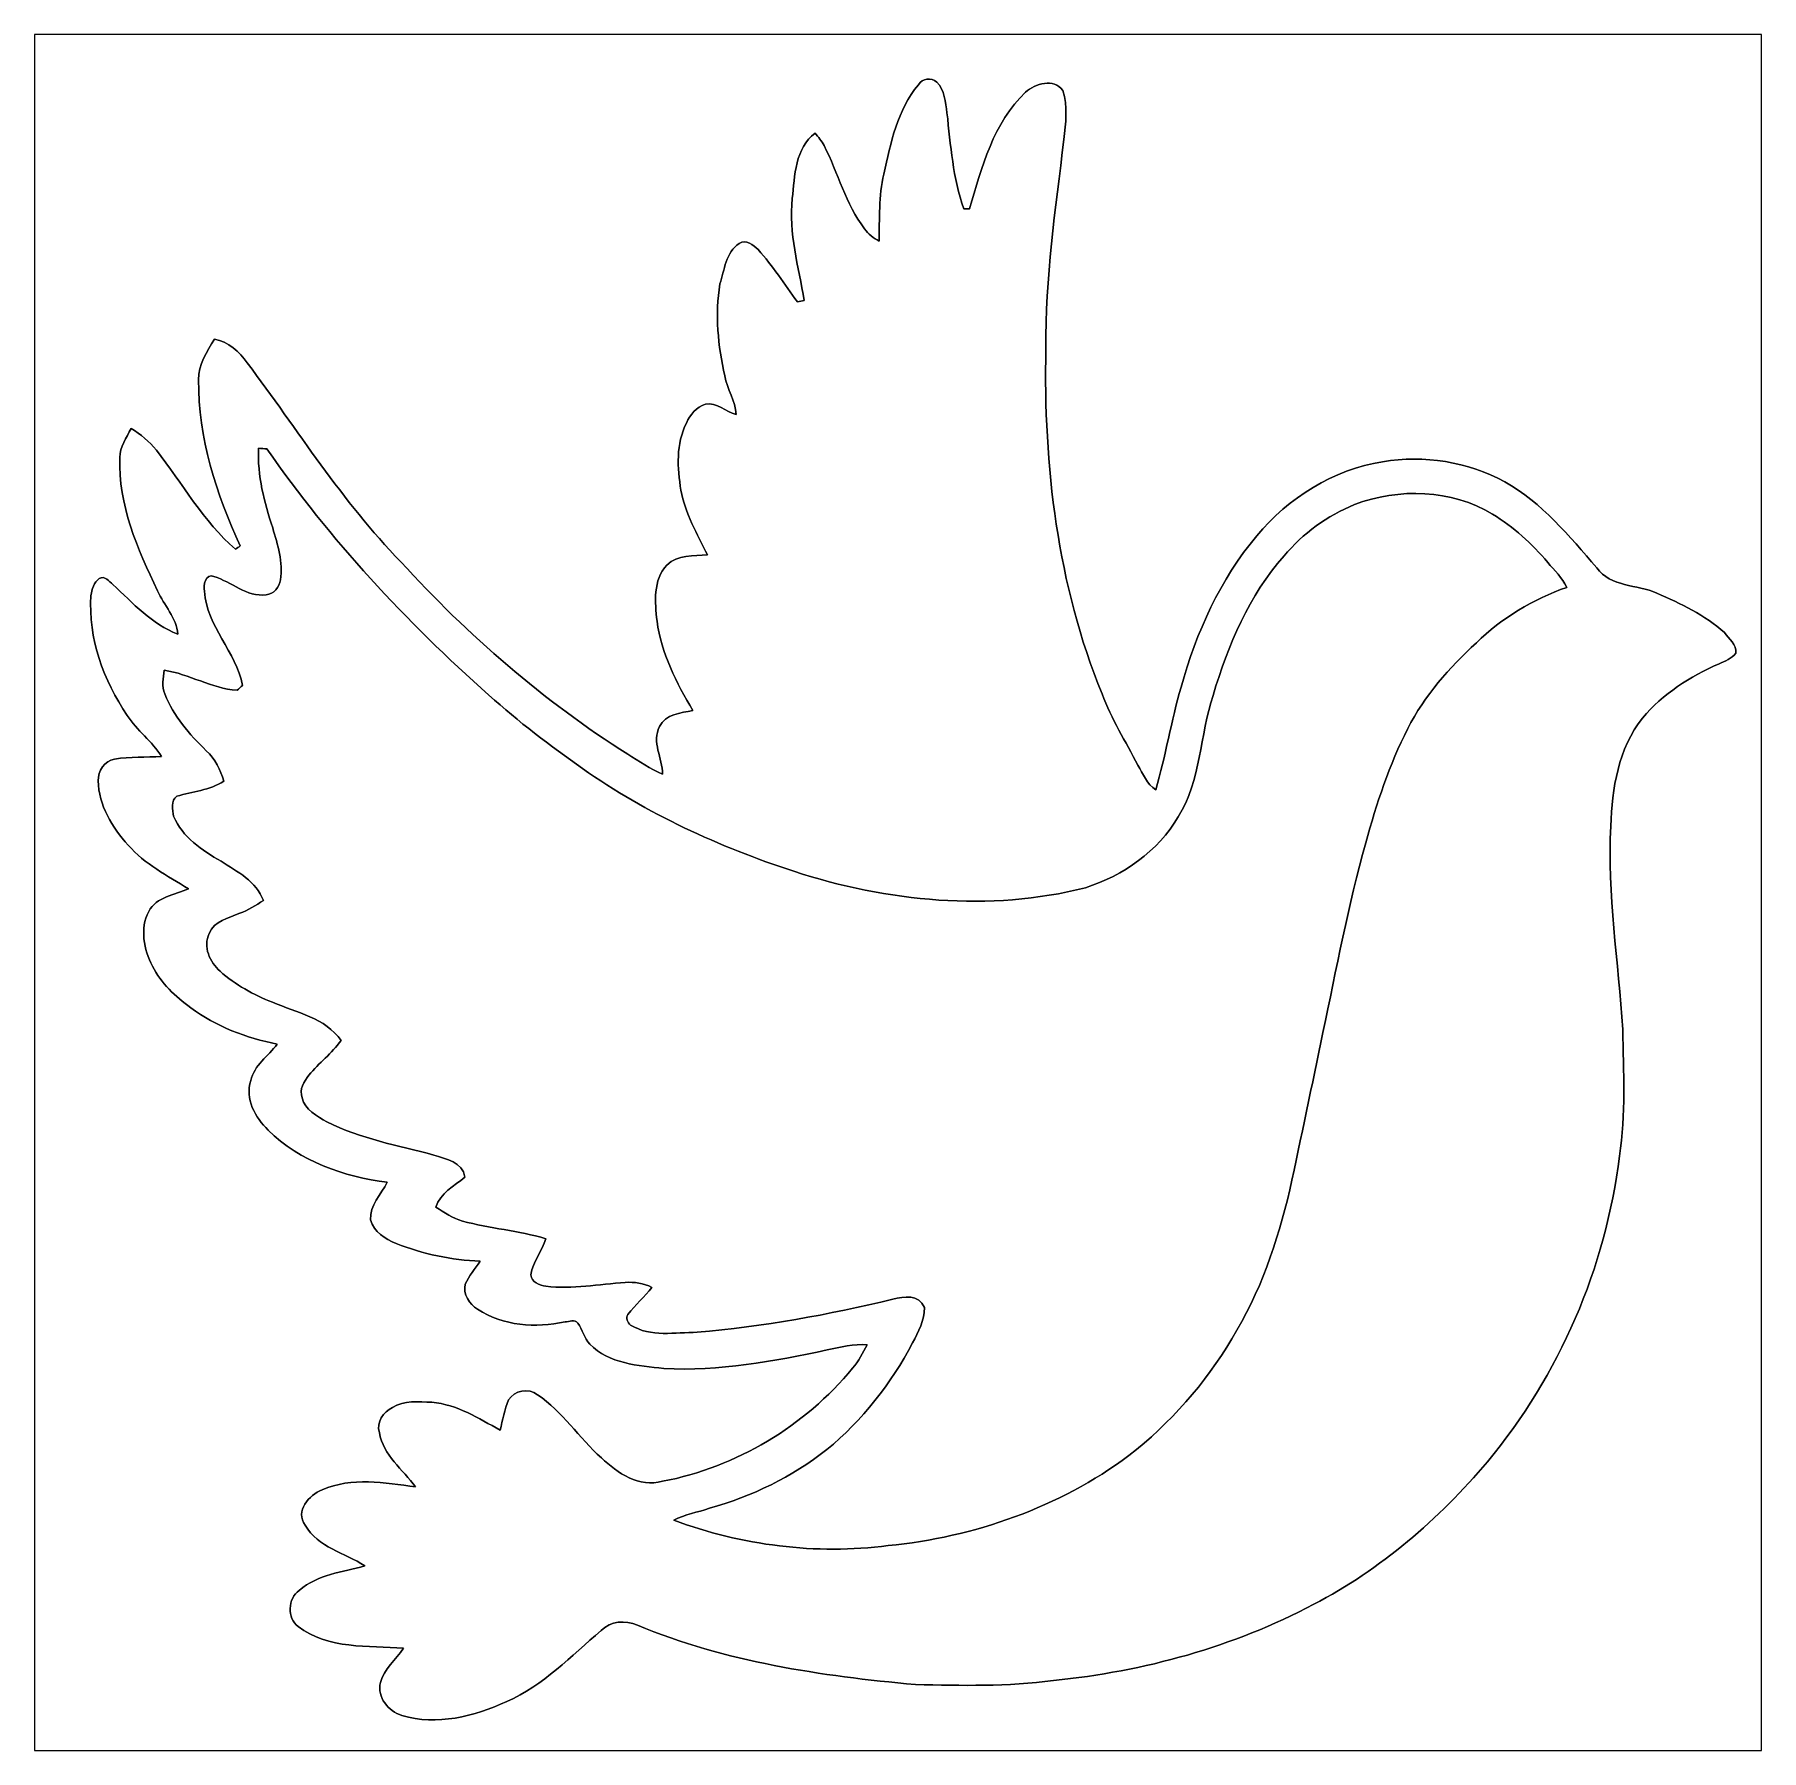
# Model space of a CAD drawing. Header units: centimetres. Extents: x -16.8 to 16.8, y -16.7 to 16.7.
import ezdxf

# ---------------------------------------------------------------- set-up
doc = ezdxf.new("R2010")
doc.units = ezdxf.units.CM
doc.header["$MEASUREMENT"] = 0
doc.layers.add('Layer 1', color=7, linetype='Continuous')

msp = doc.modelspace()

# ---------------------------------------------------------------- linework, layer by layer
at = {"layer": 'Layer 1', "color": 7}
for points, knots in [([(-16.77458, 16.66875), (-16.77458, 16.66875), (16.77458, 16.66875), (16.77458, 16.66875), (16.77458, 16.66875), (16.77458, 16.66875), (16.77458, -16.66875), (16.77458, -16.66875), (16.77458, -16.66875), (16.77458, -16.66875), (-16.77458, -16.66875), (-16.77458, -16.66875), (-16.77458, -16.66875), (-16.77458, -16.66875), (-16.77458, 16.66875), (-16.77458, 16.66875), (-16.77458, 16.66875), (-16.77458, 16.66875), (-16.77458, 16.66875), (-16.77458, 16.66875)], [0, 0, 0, 0, 0.16666667, 0.16666667, 0.16666667, 0.16666667, 0.33333333, 0.33333333, 0.33333333, 0.33333333, 0.5, 0.5, 0.5, 0.5, 0.66666667, 0.66666667, 0.66666667, 0.66666667, 1, 1, 1, 1]), ([(0.39546, 15.69191), (-0.01341, 15.20613), (-0.13935, 14.56161), (-0.27481, 13.95801), (-0.27481, 13.95801), (-0.37394, 13.52903), (-0.3623, 13.08982), (-0.36266, 12.65343), (-0.36266, 12.65343), (-0.47202, 12.71587), (-0.58103, 12.78608), (-0.64876, 12.8965), (-0.64876, 12.8965), (-1.01918, 13.37804), (-1.16346, 13.97882), (-1.43722, 14.51187), (-1.43722, 14.51187), (-1.48343, 14.60077), (-1.54799, 14.67838), (-1.61149, 14.75528), (-1.61149, 14.75528), (-2.00272, 14.46001), (-2.00237, 13.92273), (-2.05458, 13.48317), (-2.05458, 13.48317), (-2.12196, 12.81007), (-1.93463, 12.15743), (-1.82104, 11.50197), (-1.82104, 11.50197), (-1.86549, 11.49385), (-1.90994, 11.48644), (-1.95404, 11.47868), (-1.95404, 11.47868), (-2.20627, 11.81664), (-2.43523, 12.17366), (-2.71463, 12.4901), (-2.71463, 12.4901), (-2.80988, 12.57723), (-2.95381, 12.70353), (-3.08504, 12.61039), (-3.08504, 12.61039), (-3.34116, 12.43647), (-3.37467, 12.09252), (-3.45863, 11.82264), (-3.45863, 11.82264), (-3.55988, 11.23174), (-3.49497, 10.61861), (-3.3655, 10.03723), (-3.3655, 10.03723), (-3.32387, 9.77794), (-3.15066, 9.55252), (-3.14431, 9.28723), (-3.14431, 9.28723), (-3.34786, 9.34579), (-3.51719, 9.52077), (-3.74191, 9.48937), (-3.74191, 9.48937), (-3.91125, 9.42869), (-4.04001, 9.28229), (-4.11198, 9.12072), (-4.11198, 9.12072), (-4.31094, 8.71643), (-4.29119, 8.24794), (-4.21605, 7.81579), (-4.21605, 7.81579), (-4.13138, 7.36459), (-3.90137, 6.96524), (-3.70205, 6.55849), (-3.70205, 6.55849), (-3.97193, 6.5338), (-4.28025, 6.56731), (-4.49227, 6.36199), (-4.49227, 6.36199), (-4.76003, 6.06743), (-4.72475, 5.6388), (-4.6803, 5.27297), (-4.6803, 5.27297), (-4.59881, 4.64432), (-4.3053, 4.07282), (-3.98533, 3.53624), (-3.98533, 3.53624), (-4.21711, 3.48403), (-4.51944, 3.47274), (-4.63233, 3.22192), (-4.63233, 3.22192), (-4.78896, 2.92982), (-4.57729, 2.60773), (-4.57306, 2.29976), (-4.57306, 2.29976), (-4.81224, 2.40312), (-5.03026, 2.54917), (-5.25039, 2.68605), (-5.25039, 2.68605), (-6.8834, 3.72286), (-8.36013, 4.99674), (-9.66047, 6.42655), (-9.66047, 6.42655), (-10.79782, 7.59848), (-11.6653, 8.98913), (-12.64109, 10.28982), (-12.64109, 10.28982), (-12.79737, 10.50854), (-13.00762, 10.70081), (-13.28067, 10.75267), (-13.28067, 10.75267), (-13.42778, 10.50996), (-13.58935, 10.2556), (-13.58829, 9.96033), (-13.58829, 9.96033), (-13.59429, 8.83673), (-13.24892, 7.74206), (-12.77761, 6.73241), (-12.77761, 6.73241), (-12.80019, 6.71618), (-12.8457, 6.68443), (-12.86863, 6.66821), (-12.86863, 6.66821), (-13.49728, 7.20937), (-13.90086, 7.94914), (-14.40603, 8.59614), (-14.40603, 8.59614), (-14.54926, 8.75877), (-14.71295, 8.90482), (-14.89957, 9.01594), (-14.89957, 9.01594), (-14.98706, 8.83638), (-15.11759, 8.65893), (-15.11794, 8.45009), (-15.11794, 8.45009), (-15.15251, 7.53392), (-14.77433, 6.67138), (-14.38416, 5.86387), (-14.38416, 5.86387), (-14.25998, 5.57883), (-14.0141, 5.33718), (-13.99223, 5.01579), (-13.99223, 5.01579), (-14.49388, 5.21829), (-14.86817, 5.62116), (-15.25164, 5.98629), (-15.25164, 5.98629), (-15.32502, 6.0385), (-15.41427, 6.16726), (-15.51658, 6.09917), (-15.51658, 6.09917), (-15.62241, 6.02615), (-15.65875, 5.88786), (-15.67815, 5.76721), (-15.67815, 5.76721), (-15.73318, 4.93854), (-15.43826, 4.11798), (-14.97295, 3.4417), (-14.97295, 3.4417), (-14.78562, 3.14607), (-14.48964, 2.93899), (-14.30655, 2.64089), (-14.30655, 2.64089), (-14.61064, 2.62396), (-14.91897, 2.64372), (-15.22024, 2.59151), (-15.22024, 2.59151), (-15.41745, 2.5594), (-15.54127, 2.36149), (-15.53774, 2.17099), (-15.53774, 2.17099), (-15.52893, 1.69369), (-15.26646, 1.26506), (-14.95601, 0.91969), (-14.95601, 0.91969), (-14.63252, 0.55139), (-14.19013, 0.32703), (-13.78126, 0.07056), (-13.78126, 0.07056), (-14.04938, -0.04621), (-14.40533, -0.08502), (-14.55738, -0.36759), (-14.55738, -0.36759), (-14.73024, -0.70062), (-14.65263, -1.10913), (-14.48259, -1.42875), (-14.48259, -1.42875), (-14.31925, -1.76389), (-14.03844, -2.02353), (-13.74034, -2.23908), (-13.74034, -2.23908), (-13.24716, -2.60597), (-12.65873, -2.82787), (-12.05936, -2.94746), (-12.05936, -2.94746), (-12.2361, -3.17747), (-12.50597, -3.35456), (-12.57476, -3.65196), (-12.57476, -3.65196), (-12.68977, -4.00826), (-12.48939, -4.37444), (-12.23539, -4.61539), (-12.23539, -4.61539), (-11.62191, -5.22781), (-10.76607, -5.52309), (-9.92117, -5.62751), (-9.92117, -5.62751), (-10.0397, -5.86634), (-10.26548, -6.07554), (-10.24678, -6.36164), (-10.24678, -6.36164), (-10.18117, -6.59836), (-9.96103, -6.72959), (-9.75113, -6.82202), (-9.75113, -6.82202), (-9.22867, -7.02063), (-8.67622, -7.14234), (-8.11706, -7.16386), (-8.11706, -7.16386), (-8.21902, -7.30956), (-8.33543, -7.44749), (-8.40881, -7.61083), (-8.40881, -7.61083), (-8.4522, -7.80344), (-8.32873, -7.99924), (-8.16645, -8.09519), (-8.16645, -8.09519), (-7.67256, -8.42539), (-7.03686, -8.46314), (-6.46889, -8.34319), (-6.46889, -8.34319), (-6.38775, -8.33896), (-6.2805, -8.28922), (-6.21806, -8.36471), (-6.21806, -8.36471), (-6.12846, -8.49383), (-6.09071, -8.65434), (-5.98876, -8.7757), (-5.98876, -8.7757), (-5.6134, -9.15388), (-5.04825, -9.19233), (-4.54978, -9.24842), (-4.54978, -9.24842), (-3.47804, -9.30557), (-2.41688, -9.11119), (-1.37372, -8.88753), (-1.37372, -8.88753), (-1.11936, -8.83603), (-0.86148, -8.76617), (-0.59937, -8.78911), (-0.59937, -8.78911), (-0.68086, -8.9468), (-0.76412, -9.1059), (-0.88194, -9.24066), (-0.88194, -9.24066), (-1.80975, -10.3699), (-3.13761, -11.16401), (-4.57376, -11.43952), (-4.57376, -11.43952), (-5.02744, -11.56758), (-5.44971, -11.28042), (-5.76192, -10.98338), (-5.76192, -10.98338), (-6.19725, -10.59639), (-6.51651, -10.08415), (-7.0044, -9.75713), (-7.0044, -9.75713), (-7.17656, -9.62096), (-7.45384, -9.67458), (-7.56744, -9.85838), (-7.56744, -9.85838), (-7.64399, -10.04676), (-7.67821, -10.24961), (-7.73042, -10.4461), (-7.73042, -10.4461), (-8.14564, -10.21327), (-8.56862, -9.94728), (-9.05439, -9.90494), (-9.05439, -9.90494), (-9.31086, -9.89577), (-9.59344, -9.8619), (-9.82239, -10.00513), (-9.82239, -10.00513), (-9.99913, -10.08803), (-10.1346, -10.29582), (-10.07604, -10.49267), (-10.07604, -10.49267), (-9.99702, -10.93223), (-9.62237, -11.20951), (-9.37401, -11.54994), (-9.37401, -11.54994), (-9.97232, -11.45963), (-10.61085, -11.35627), (-11.18729, -11.60286), (-11.18729, -11.60286), (-11.43811, -11.70975), (-11.72386, -12.01914), (-11.51396, -12.29148), (-11.51396, -12.29148), (-11.27125, -12.72399), (-10.74491, -12.82735), (-10.35967, -13.08347), (-10.35967, -13.08347), (-10.79183, -13.20588), (-11.28007, -13.24786), (-11.63038, -13.55831), (-11.63038, -13.55831), (-11.85228, -13.71424), (-11.87944, -14.10194), (-11.65084, -14.26069), (-11.65084, -14.26069), (-11.07334, -14.7066), (-10.28982, -14.63075), (-9.60614, -14.68367), (-9.60614, -14.68367), (-9.7476, -14.91015), (-9.98961, -15.08301), (-10.05523, -15.34936), (-10.05523, -15.34936), (-10.12472, -15.63829), (-9.89965, -15.90534), (-9.63895, -15.98965), (-9.63895, -15.98965), (-8.95738, -16.19885), (-8.23136, -15.99953), (-7.60095, -15.71978), (-7.60095, -15.71978), (-6.8901, -15.40651), (-6.35141, -14.83219), (-5.76827, -14.33936), (-5.76827, -14.33936), (-5.58553, -14.15168), (-5.29449, -14.13192), (-5.06377, -14.23599), (-5.06377, -14.23599), (-3.35139, -14.94719), (-1.49578, -15.22166), (0.33972, -15.38746), (0.33972, -15.38746), (1.23331, -15.40651), (2.13325, -15.43226), (3.02154, -15.30773), (3.02154, -15.30773), (4.77837, -15.13664), (6.51228, -14.65509), (8.07614, -13.82959), (8.07614, -13.82959), (9.37895, -13.15544), (10.50396, -12.17436), (11.4494, -11.06135), (11.4494, -11.06135), (12.84711, -9.3793), (13.75128, -7.29333), (14.0141, -5.12198), (14.0141, -5.12198), (14.14815, -4.30989), (14.08924, -3.48298), (14.08254, -2.66453), (14.08254, -2.66453), (13.99399, -1.34796), (13.77985, -0.03528), (13.84617, 1.28799), (13.84617, 1.28799), (13.86911, 2.0193), (13.99505, 2.79894), (14.46248, 3.38914), (14.46248, 3.38914), (14.85935, 3.85833), (15.38887, 4.20017), (15.95014, 4.44147), (15.95014, 4.44147), (16.06232, 4.50074), (16.19956, 4.53849), (16.27364, 4.64926), (16.27364, 4.64926), (16.30433, 4.8133), (16.13888, 4.93289), (16.05703, 5.05037), (16.05703, 5.05037), (15.67427, 5.38762), (15.20684, 5.61587), (14.74117, 5.8166), (14.74117, 5.8166), (14.35206, 5.98487), (13.85006, 5.93407), (13.57312, 6.3052), (13.57312, 6.3052), (13.04431, 6.92503), (12.50915, 7.57202), (11.78807, 7.97807), (11.78807, 7.97807), (11.06946, 8.36507), (10.22068, 8.509), (9.41564, 8.36648), (9.41564, 8.36648), (8.45573, 8.21937), (7.58684, 7.66868), (6.96948, 6.93032), (6.96948, 6.93032), (6.25757, 6.08295), (5.79508, 5.05072), (5.49875, 3.99133), (5.49875, 3.99133), (5.30966, 3.33199), (5.19889, 2.65359), (5.00733, 1.99496), (5.00733, 1.99496), (4.83729, 2.10855), (4.75897, 2.30399), (4.66055, 2.47438), (4.66055, 2.47438), (4.41995, 2.93123), (4.14937, 3.37503), (3.96381, 3.85868), (3.96381, 3.85868), (3.09845, 5.9757), (2.82434, 8.29275), (2.87338, 10.56569), (2.87338, 10.56569), (2.85821, 11.92847), (3.05964, 13.2782), (3.22298, 14.62758), (3.22298, 14.62758), (3.25931, 14.94261), (3.30094, 15.27739), (3.20005, 15.58361), (3.20005, 15.58361), (3.0293, 15.82067), (2.66277, 15.71837), (2.47791, 15.54903), (2.47791, 15.54903), (1.84961, 14.95778), (1.62913, 14.08324), (1.38712, 13.28561), (1.38712, 13.28561), (1.36031, 13.28385), (1.30598, 13.28067), (1.27917, 13.27926), (1.27917, 13.27926), (1.06609, 13.87898), (1.02341, 14.51857), (0.95179, 15.14616), (0.95179, 15.14616), (0.92322, 15.35183), (0.9084, 15.58854), (0.75212, 15.74447), (0.75212, 15.74447), (0.64417, 15.83796), (0.47343, 15.81856), (0.39546, 15.69191)], [0, 0, 0, 0, 0.00892857, 0.00892857, 0.00892857, 0.00892857, 0.01785714, 0.01785714, 0.01785714, 0.01785714, 0.02678571, 0.02678571, 0.02678571, 0.02678571, 0.03571429, 0.03571429, 0.03571429, 0.03571429, 0.04464286, 0.04464286, 0.04464286, 0.04464286, 0.05357143, 0.05357143, 0.05357143, 0.05357143, 0.0625, 0.0625, 0.0625, 0.0625, 0.07142857, 0.07142857, 0.07142857, 0.07142857, 0.08035714, 0.08035714, 0.08035714, 0.08035714, 0.08928571, 0.08928571, 0.08928571, 0.08928571, 0.09821429, 0.09821429, 0.09821429, 0.09821429, 0.10714286, 0.10714286, 0.10714286, 0.10714286, 0.11607143, 0.11607143, 0.11607143, 0.11607143, 0.125, 0.125, 0.125, 0.125, 0.13392857, 0.13392857, 0.13392857, 0.13392857, 0.14285714, 0.14285714, 0.14285714, 0.14285714, 0.15178571, 0.15178571, 0.15178571, 0.15178571, 0.16071429, 0.16071429, 0.16071429, 0.16071429, 0.16964286, 0.16964286, 0.16964286, 0.16964286, 0.17857143, 0.17857143, 0.17857143, 0.17857143, 0.1875, 0.1875, 0.1875, 0.1875, 0.19642857, 0.19642857, 0.19642857, 0.19642857, 0.20535714, 0.20535714, 0.20535714, 0.20535714, 0.21428571, 0.21428571, 0.21428571, 0.21428571, 0.22321429, 0.22321429, 0.22321429, 0.22321429, 0.23214286, 0.23214286, 0.23214286, 0.23214286, 0.24107143, 0.24107143, 0.24107143, 0.24107143, 0.25, 0.25, 0.25, 0.25, 0.25892857, 0.25892857, 0.25892857, 0.25892857, 0.26785714, 0.26785714, 0.26785714, 0.26785714, 0.27678571, 0.27678571, 0.27678571, 0.27678571, 0.28571429, 0.28571429, 0.28571429, 0.28571429, 0.29464286, 0.29464286, 0.29464286, 0.29464286, 0.30357143, 0.30357143, 0.30357143, 0.30357143, 0.3125, 0.3125, 0.3125, 0.3125, 0.32142857, 0.32142857, 0.32142857, 0.32142857, 0.33035714, 0.33035714, 0.33035714, 0.33035714, 0.33928571, 0.33928571, 0.33928571, 0.33928571, 0.34821429, 0.34821429, 0.34821429, 0.34821429, 0.35714286, 0.35714286, 0.35714286, 0.35714286, 0.36607143, 0.36607143, 0.36607143, 0.36607143, 0.375, 0.375, 0.375, 0.375, 0.38392857, 0.38392857, 0.38392857, 0.38392857, 0.39285714, 0.39285714, 0.39285714, 0.39285714, 0.40178571, 0.40178571, 0.40178571, 0.40178571, 0.41071429, 0.41071429, 0.41071429, 0.41071429, 0.41964286, 0.41964286, 0.41964286, 0.41964286, 0.42857143, 0.42857143, 0.42857143, 0.42857143, 0.4375, 0.4375, 0.4375, 0.4375, 0.44642857, 0.44642857, 0.44642857, 0.44642857, 0.45535714, 0.45535714, 0.45535714, 0.45535714, 0.46428571, 0.46428571, 0.46428571, 0.46428571, 0.47321429, 0.47321429, 0.47321429, 0.47321429, 0.48214286, 0.48214286, 0.48214286, 0.48214286, 0.49107143, 0.49107143, 0.49107143, 0.49107143, 0.5, 0.5, 0.5, 0.5, 0.50892857, 0.50892857, 0.50892857, 0.50892857, 0.51785714, 0.51785714, 0.51785714, 0.51785714, 0.52678571, 0.52678571, 0.52678571, 0.52678571, 0.53571429, 0.53571429, 0.53571429, 0.53571429, 0.54464286, 0.54464286, 0.54464286, 0.54464286, 0.55357143, 0.55357143, 0.55357143, 0.55357143, 0.5625, 0.5625, 0.5625, 0.5625, 0.57142857, 0.57142857, 0.57142857, 0.57142857, 0.58035714, 0.58035714, 0.58035714, 0.58035714, 0.58928571, 0.58928571, 0.58928571, 0.58928571, 0.59821429, 0.59821429, 0.59821429, 0.59821429, 0.60714286, 0.60714286, 0.60714286, 0.60714286, 0.61607143, 0.61607143, 0.61607143, 0.61607143, 0.625, 0.625, 0.625, 0.625, 0.63392857, 0.63392857, 0.63392857, 0.63392857, 0.64285714, 0.64285714, 0.64285714, 0.64285714, 0.65178571, 0.65178571, 0.65178571, 0.65178571, 0.66071429, 0.66071429, 0.66071429, 0.66071429, 0.66964286, 0.66964286, 0.66964286, 0.66964286, 0.67857143, 0.67857143, 0.67857143, 0.67857143, 0.6875, 0.6875, 0.6875, 0.6875, 0.69642857, 0.69642857, 0.69642857, 0.69642857, 0.70535714, 0.70535714, 0.70535714, 0.70535714, 0.71428571, 0.71428571, 0.71428571, 0.71428571, 0.72321429, 0.72321429, 0.72321429, 0.72321429, 0.73214286, 0.73214286, 0.73214286, 0.73214286, 0.74107143, 0.74107143, 0.74107143, 0.74107143, 0.75, 0.75, 0.75, 0.75, 0.75892857, 0.75892857, 0.75892857, 0.75892857, 0.76785714, 0.76785714, 0.76785714, 0.76785714, 0.77678571, 0.77678571, 0.77678571, 0.77678571, 0.78571429, 0.78571429, 0.78571429, 0.78571429, 0.79464286, 0.79464286, 0.79464286, 0.79464286, 0.80357143, 0.80357143, 0.80357143, 0.80357143, 0.8125, 0.8125, 0.8125, 0.8125, 0.82142857, 0.82142857, 0.82142857, 0.82142857, 0.83035714, 0.83035714, 0.83035714, 0.83035714, 0.83928571, 0.83928571, 0.83928571, 0.83928571, 0.84821429, 0.84821429, 0.84821429, 0.84821429, 0.85714286, 0.85714286, 0.85714286, 0.85714286, 0.86607143, 0.86607143, 0.86607143, 0.86607143, 0.875, 0.875, 0.875, 0.875, 0.88392857, 0.88392857, 0.88392857, 0.88392857, 0.89285714, 0.89285714, 0.89285714, 0.89285714, 0.90178571, 0.90178571, 0.90178571, 0.90178571, 0.91071429, 0.91071429, 0.91071429, 0.91071429, 0.91964286, 0.91964286, 0.91964286, 0.91964286, 0.92857143, 0.92857143, 0.92857143, 0.92857143, 0.9375, 0.9375, 0.9375, 0.9375, 0.94642857, 0.94642857, 0.94642857, 0.94642857, 0.95535714, 0.95535714, 0.95535714, 0.95535714, 0.96428571, 0.96428571, 0.96428571, 0.96428571, 0.97321429, 0.97321429, 0.97321429, 0.97321429, 0.98214286, 0.98214286, 0.98214286, 0.98214286, 1, 1, 1, 1]), ([(-12.42131, 8.63036), (-12.36874, 8.62683), (-12.31618, 8.62365), (-12.26361, 8.61977), (-12.26361, 8.61977), (-11.03136, 6.85306), (-9.55781, 5.26274), (-7.94808, 3.83505), (-7.94808, 3.83505), (-7.37658, 3.31646), (-6.75711, 2.85538), (-6.12951, 2.40771), (-6.12951, 2.40771), (-4.87927, 1.52682), (-3.47486, 0.88794), (-2.02565, 0.41204), (-2.02565, 0.41204), (-0.20849, -0.17815), (1.77765, -0.37994), (3.6449, 0.09243), (3.6449, 0.09243), (4.37762, 0.32808), (5.04966, 0.80151), (5.44512, 1.47038), (5.44512, 1.47038), (5.88398, 2.18405), (5.8674, 3.05118), (6.12069, 3.83011), (6.12069, 3.83011), (6.41632, 4.80236), (6.81531, 5.77321), (7.50006, 6.54015), (7.50006, 6.54015), (7.86624, 6.97618), (8.34108, 7.3212), (8.86777, 7.53745), (8.86777, 7.53745), (9.72996, 7.8613), (10.75302, 7.83661), (11.5503, 7.35048), (11.5503, 7.35048), (11.95952, 7.10424), (12.31477, 6.77686), (12.62274, 6.4135), (12.62274, 6.4135), (12.75327, 6.25863), (12.90179, 6.11364), (12.99104, 5.92878), (12.99104, 5.92878), (12.33876, 5.69595), (11.73339, 5.33576), (11.23562, 4.8514), (11.23562, 4.8514), (10.7121, 4.36739), (10.22773, 3.82482), (9.90212, 3.18558), (9.90212, 3.18558), (9.54758, 2.48038), (9.29358, 1.72896), (9.09002, 0.96767), (9.09002, 0.96767), (8.74712, -0.24624), (8.51429, -1.48731), (8.25535, -2.72098), (8.25535, -2.72098), (8.0458, -3.74156), (7.82743, -4.75968), (7.61259, -5.77885), (7.61259, -5.77885), (7.37235, -6.78709), (7.03474, -7.78616), (6.4837, -8.66987), (6.4837, -8.66987), (5.96971, -9.54405), (5.2832, -10.31557), (4.48522, -10.94034), (4.48522, -10.94034), (3.1302, -11.94647), (1.48167, -12.52573), (-0.19191, -12.68942), (-0.19191, -12.68942), (-1.59385, -12.87216), (-3.03389, -12.68236), (-4.35751, -12.19659), (-4.35751, -12.19659), (-4.13949, -12.08334), (-3.89326, -12.04101), (-3.66219, -11.96305), (-3.66219, -11.96305), (-2.83916, -11.73304), (-2.05458, -11.3538), (-1.38324, -10.82287), (-1.38324, -10.82287), (-0.69356, -10.2556), (-0.13511, -9.53911), (0.28399, -8.75242), (0.28399, -8.75242), (0.39264, -8.53581), (0.51788, -8.31533), (0.51259, -8.06415), (0.51259, -8.06415), (0.40746, -7.80521), (0.11501, -7.84542), (-0.10019, -7.90399), (-0.10019, -7.90399), (-1.35043, -8.19997), (-2.61761, -8.4388), (-3.89925, -8.54463), (-3.89925, -8.54463), (-4.32999, -8.54322), (-4.80589, -8.64941), (-5.19359, -8.40387), (-5.19359, -8.40387), (-5.24898, -8.35589), (-5.30154, -8.2617), (-5.24581, -8.19573), (-5.24581, -8.19573), (-5.10787, -8.007), (-4.92054, -7.86024), (-4.78226, -7.67151), (-4.78226, -7.67151), (-4.94171, -7.5946), (-5.12092, -7.5632), (-5.29766, -7.5752), (-5.29766, -7.5752), (-5.8099, -7.61577), (-6.32389, -7.70749), (-6.8386, -7.64999), (-6.8386, -7.64999), (-6.96242, -7.62917), (-7.11764, -7.56991), (-7.13528, -7.42703), (-7.13528, -7.42703), (-7.08978, -7.17232), (-6.91727, -6.96912), (-6.8393, -6.72606), (-6.8393, -6.72606), (-7.37129, -6.56908), (-7.92798, -6.52921), (-8.46243, -6.38246), (-8.46243, -6.38246), (-8.65082, -6.32989), (-8.8138, -6.21736), (-8.97749, -6.1154), (-8.97749, -6.1154), (-8.89353, -5.84129), (-8.62224, -5.69948), (-8.4141, -5.53014), (-8.4141, -5.53014), (-8.45891, -5.23275), (-8.78099, -5.17666), (-9.01524, -5.10152), (-9.01524, -5.10152), (-9.71479, -4.91631), (-10.44116, -4.78437), (-11.0931, -4.45699), (-11.0931, -4.45699), (-11.2776, -4.34375), (-11.52631, -4.22204), (-11.57499, -3.98956), (-11.57499, -3.98956), (-11.63638, -3.82411), (-11.5383, -3.67312), (-11.44552, -3.54789), (-11.44552, -3.54789), (-11.24761, -3.31399), (-11.00349, -3.12314), (-10.81828, -2.87726), (-10.81828, -2.87726), (-11.12732, -2.43311), (-11.68506, -2.33327), (-12.15143, -2.1336), (-12.15143, -2.1336), (-12.51797, -1.98473), (-12.87498, -1.79352), (-13.17096, -1.52929), (-13.17096, -1.52929), (-13.3671, -1.35431), (-13.50857, -1.05198), (-13.38192, -0.79975), (-13.38192, -0.79975), (-13.28843, -0.54469), (-13.00586, -0.50094), (-12.78925, -0.40181), (-12.78925, -0.40181), (-12.62133, -0.34749), (-12.47493, -0.24906), (-12.32782, -0.15522), (-12.32782, -0.15522), (-12.46611, 0.21555), (-12.83582, 0.40675), (-13.15014, 0.60713), (-13.15014, 0.60713), (-13.51774, 0.82021), (-13.90509, 1.0728), (-14.07301, 1.48202), (-14.07301, 1.48202), (-14.09524, 1.60232), (-14.13369, 1.78611), (-14.01163, 1.87149), (-14.01163, 1.87149), (-13.70365, 1.95862), (-13.37098, 1.98543), (-13.09546, 2.16429), (-13.09546, 2.16429), (-13.16567, 2.38266), (-13.26691, 2.59715), (-13.43731, 2.75519), (-13.43731, 2.75519), (-13.7668, 3.07199), (-14.07336, 3.42794), (-14.24517, 3.85727), (-14.24517, 3.85727), (-14.30338, 4.00368), (-14.27692, 4.16595), (-14.25681, 4.31765), (-14.25681, 4.31765), (-13.76821, 4.24603), (-13.33747, 3.96381), (-12.84041, 3.92853), (-12.84041, 3.92853), (-12.80442, 3.96028), (-12.76844, 3.99168), (-12.73175, 4.02237), (-12.73175, 4.02237), (-12.85452, 4.68066), (-13.43448, 5.16749), (-13.47047, 5.85435), (-13.47047, 5.85435), (-13.51174, 5.96018), (-13.44436, 6.20889), (-13.28949, 6.14257), (-13.28949, 6.14257), (-12.94694, 6.03074), (-12.6559, 5.73899), (-12.27349, 5.78238), (-12.27349, 5.78238), (-12.12568, 5.79755), (-12.02196, 5.93407), (-11.99938, 6.07307), (-11.99938, 6.07307), (-11.93906, 6.41667), (-12.05548, 6.75675), (-12.14649, 7.08307), (-12.14649, 7.08307), (-12.31159, 7.58155), (-12.44988, 8.10013), (-12.42131, 8.63036)], [0, 0, 0, 0, 0.01587302, 0.01587302, 0.01587302, 0.01587302, 0.03174603, 0.03174603, 0.03174603, 0.03174603, 0.04761905, 0.04761905, 0.04761905, 0.04761905, 0.06349206, 0.06349206, 0.06349206, 0.06349206, 0.07936508, 0.07936508, 0.07936508, 0.07936508, 0.0952381, 0.0952381, 0.0952381, 0.0952381, 0.11111111, 0.11111111, 0.11111111, 0.11111111, 0.12698413, 0.12698413, 0.12698413, 0.12698413, 0.14285714, 0.14285714, 0.14285714, 0.14285714, 0.15873016, 0.15873016, 0.15873016, 0.15873016, 0.17460317, 0.17460317, 0.17460317, 0.17460317, 0.19047619, 0.19047619, 0.19047619, 0.19047619, 0.20634921, 0.20634921, 0.20634921, 0.20634921, 0.22222222, 0.22222222, 0.22222222, 0.22222222, 0.23809524, 0.23809524, 0.23809524, 0.23809524, 0.25396825, 0.25396825, 0.25396825, 0.25396825, 0.26984127, 0.26984127, 0.26984127, 0.26984127, 0.28571429, 0.28571429, 0.28571429, 0.28571429, 0.3015873, 0.3015873, 0.3015873, 0.3015873, 0.31746032, 0.31746032, 0.31746032, 0.31746032, 0.33333333, 0.33333333, 0.33333333, 0.33333333, 0.34920635, 0.34920635, 0.34920635, 0.34920635, 0.36507937, 0.36507937, 0.36507937, 0.36507937, 0.38095238, 0.38095238, 0.38095238, 0.38095238, 0.3968254, 0.3968254, 0.3968254, 0.3968254, 0.41269841, 0.41269841, 0.41269841, 0.41269841, 0.42857143, 0.42857143, 0.42857143, 0.42857143, 0.44444444, 0.44444444, 0.44444444, 0.44444444, 0.46031746, 0.46031746, 0.46031746, 0.46031746, 0.47619048, 0.47619048, 0.47619048, 0.47619048, 0.49206349, 0.49206349, 0.49206349, 0.49206349, 0.50793651, 0.50793651, 0.50793651, 0.50793651, 0.52380952, 0.52380952, 0.52380952, 0.52380952, 0.53968254, 0.53968254, 0.53968254, 0.53968254, 0.55555556, 0.55555556, 0.55555556, 0.55555556, 0.57142857, 0.57142857, 0.57142857, 0.57142857, 0.58730159, 0.58730159, 0.58730159, 0.58730159, 0.6031746, 0.6031746, 0.6031746, 0.6031746, 0.61904762, 0.61904762, 0.61904762, 0.61904762, 0.63492063, 0.63492063, 0.63492063, 0.63492063, 0.65079365, 0.65079365, 0.65079365, 0.65079365, 0.66666667, 0.66666667, 0.66666667, 0.66666667, 0.68253968, 0.68253968, 0.68253968, 0.68253968, 0.6984127, 0.6984127, 0.6984127, 0.6984127, 0.71428571, 0.71428571, 0.71428571, 0.71428571, 0.73015873, 0.73015873, 0.73015873, 0.73015873, 0.74603175, 0.74603175, 0.74603175, 0.74603175, 0.76190476, 0.76190476, 0.76190476, 0.76190476, 0.77777778, 0.77777778, 0.77777778, 0.77777778, 0.79365079, 0.79365079, 0.79365079, 0.79365079, 0.80952381, 0.80952381, 0.80952381, 0.80952381, 0.82539683, 0.82539683, 0.82539683, 0.82539683, 0.84126984, 0.84126984, 0.84126984, 0.84126984, 0.85714286, 0.85714286, 0.85714286, 0.85714286, 0.87301587, 0.87301587, 0.87301587, 0.87301587, 0.88888889, 0.88888889, 0.88888889, 0.88888889, 0.9047619, 0.9047619, 0.9047619, 0.9047619, 0.92063492, 0.92063492, 0.92063492, 0.92063492, 0.93650794, 0.93650794, 0.93650794, 0.93650794, 0.95238095, 0.95238095, 0.95238095, 0.95238095, 0.96825397, 0.96825397, 0.96825397, 0.96825397, 1, 1, 1, 1])]:
    msp.add_open_spline(points, degree=3, knots=knots, dxfattribs=at)
at = {"layer": 'Layer 1', "color": 9}
for points, knots in [([(0.39546, 15.69191), (0.47343, 15.81856), (0.64417, 15.83796), (0.75212, 15.74447), (0.75212, 15.74447), (0.9084, 15.58854), (0.92322, 15.35183), (0.95179, 15.14616), (0.95179, 15.14616), (1.02341, 14.51857), (1.06609, 13.87898), (1.27917, 13.27926), (1.27917, 13.27926), (1.30598, 13.28067), (1.36031, 13.28385), (1.38712, 13.28561), (1.38712, 13.28561), (1.62913, 14.08324), (1.84961, 14.95778), (2.47791, 15.54903), (2.47791, 15.54903), (2.66277, 15.71837), (3.0293, 15.82067), (3.20005, 15.58361), (3.20005, 15.58361), (3.30094, 15.27739), (3.25931, 14.94261), (3.22298, 14.62758), (3.22298, 14.62758), (3.05964, 13.2782), (2.85821, 11.92847), (2.87338, 10.56569), (2.87338, 10.56569), (2.82434, 8.29275), (3.09845, 5.9757), (3.96381, 3.85868), (3.96381, 3.85868), (4.14937, 3.37503), (4.41995, 2.93123), (4.66055, 2.47438), (4.66055, 2.47438), (4.75897, 2.30399), (4.83729, 2.10855), (5.00733, 1.99496), (5.00733, 1.99496), (5.19889, 2.65359), (5.30966, 3.33199), (5.49875, 3.99133), (5.49875, 3.99133), (5.79508, 5.05072), (6.25757, 6.08295), (6.96948, 6.93032), (6.96948, 6.93032), (7.58684, 7.66868), (8.45573, 8.21937), (9.41564, 8.36648), (9.41564, 8.36648), (10.22068, 8.509), (11.06946, 8.36507), (11.78807, 7.97807), (11.78807, 7.97807), (12.50915, 7.57202), (13.04431, 6.92503), (13.57312, 6.3052), (13.57312, 6.3052), (13.85006, 5.93407), (14.35206, 5.98487), (14.74117, 5.8166), (14.74117, 5.8166), (15.20684, 5.61587), (15.67427, 5.38762), (16.05703, 5.05037), (16.05703, 5.05037), (16.13888, 4.93289), (16.30433, 4.8133), (16.27364, 4.64926), (16.27364, 4.64926), (16.19956, 4.53849), (16.06232, 4.50074), (15.95014, 4.44147), (15.95014, 4.44147), (15.38887, 4.20017), (14.85935, 3.85833), (14.46248, 3.38914), (14.46248, 3.38914), (13.99505, 2.79894), (13.86911, 2.0193), (13.84617, 1.28799), (13.84617, 1.28799), (13.77985, -0.03528), (13.99399, -1.34796), (14.08254, -2.66453), (14.08254, -2.66453), (14.08924, -3.48298), (14.14815, -4.30989), (14.0141, -5.12198), (14.0141, -5.12198), (13.75128, -7.29333), (12.84711, -9.3793), (11.4494, -11.06135), (11.4494, -11.06135), (10.50396, -12.17436), (9.37895, -13.15544), (8.07614, -13.82959), (8.07614, -13.82959), (6.51228, -14.65509), (4.77837, -15.13664), (3.02154, -15.30773), (3.02154, -15.30773), (2.13325, -15.43226), (1.23331, -15.40651), (0.33972, -15.38746), (0.33972, -15.38746), (-1.49578, -15.22166), (-3.35139, -14.94719), (-5.06377, -14.23599), (-5.06377, -14.23599), (-5.29449, -14.13192), (-5.58553, -14.15168), (-5.76827, -14.33936), (-5.76827, -14.33936), (-6.35141, -14.83219), (-6.8901, -15.40651), (-7.60095, -15.71978), (-7.60095, -15.71978), (-8.23136, -15.99953), (-8.95738, -16.19885), (-9.63895, -15.98965), (-9.63895, -15.98965), (-9.89965, -15.90534), (-10.12472, -15.63829), (-10.05523, -15.34936), (-10.05523, -15.34936), (-9.98961, -15.08301), (-9.7476, -14.91015), (-9.60614, -14.68367), (-9.60614, -14.68367), (-10.28982, -14.63075), (-11.07334, -14.7066), (-11.65084, -14.26069), (-11.65084, -14.26069), (-11.87944, -14.10194), (-11.85228, -13.71424), (-11.63038, -13.55831), (-11.63038, -13.55831), (-11.28007, -13.24786), (-10.79183, -13.20588), (-10.35967, -13.08347), (-10.35967, -13.08347), (-10.74491, -12.82735), (-11.27125, -12.72399), (-11.51396, -12.29148), (-11.51396, -12.29148), (-11.72386, -12.01914), (-11.43811, -11.70975), (-11.18729, -11.60286), (-11.18729, -11.60286), (-10.61085, -11.35627), (-9.97232, -11.45963), (-9.37401, -11.54994), (-9.37401, -11.54994), (-9.62237, -11.20951), (-9.99702, -10.93223), (-10.07604, -10.49267), (-10.07604, -10.49267), (-10.1346, -10.29582), (-9.99913, -10.08803), (-9.82239, -10.00513), (-9.82239, -10.00513), (-9.59344, -9.8619), (-9.31086, -9.89577), (-9.05439, -9.90494), (-9.05439, -9.90494), (-8.56862, -9.94728), (-8.14564, -10.21327), (-7.73042, -10.4461), (-7.73042, -10.4461), (-7.67821, -10.24961), (-7.64399, -10.04676), (-7.56744, -9.85838), (-7.56744, -9.85838), (-7.45384, -9.67458), (-7.17656, -9.62096), (-7.0044, -9.75713), (-7.0044, -9.75713), (-6.51651, -10.08415), (-6.19725, -10.59639), (-5.76192, -10.98338), (-5.76192, -10.98338), (-5.44971, -11.28042), (-5.02744, -11.56758), (-4.57376, -11.43952), (-4.57376, -11.43952), (-3.13761, -11.16401), (-1.80975, -10.3699), (-0.88194, -9.24066), (-0.88194, -9.24066), (-0.76412, -9.1059), (-0.68086, -8.9468), (-0.59937, -8.78911), (-0.59937, -8.78911), (-0.86148, -8.76617), (-1.11936, -8.83603), (-1.37372, -8.88753), (-1.37372, -8.88753), (-2.41688, -9.11119), (-3.47804, -9.30557), (-4.54978, -9.24842), (-4.54978, -9.24842), (-5.04825, -9.19233), (-5.6134, -9.15388), (-5.98876, -8.7757), (-5.98876, -8.7757), (-6.09071, -8.65434), (-6.12846, -8.49383), (-6.21806, -8.36471), (-6.21806, -8.36471), (-6.2805, -8.28922), (-6.38775, -8.33896), (-6.46889, -8.34319), (-6.46889, -8.34319), (-7.03686, -8.46314), (-7.67256, -8.42539), (-8.16645, -8.09519), (-8.16645, -8.09519), (-8.32873, -7.99924), (-8.4522, -7.80344), (-8.40881, -7.61083), (-8.40881, -7.61083), (-8.33543, -7.44749), (-8.21902, -7.30956), (-8.11706, -7.16386), (-8.11706, -7.16386), (-8.67622, -7.14234), (-9.22867, -7.02063), (-9.75113, -6.82202), (-9.75113, -6.82202), (-9.96103, -6.72959), (-10.18117, -6.59836), (-10.24678, -6.36164), (-10.24678, -6.36164), (-10.26548, -6.07554), (-10.0397, -5.86634), (-9.92117, -5.62751), (-9.92117, -5.62751), (-10.76607, -5.52309), (-11.62191, -5.22781), (-12.23539, -4.61539), (-12.23539, -4.61539), (-12.48939, -4.37444), (-12.68977, -4.00826), (-12.57476, -3.65196), (-12.57476, -3.65196), (-12.50597, -3.35456), (-12.2361, -3.17747), (-12.05936, -2.94746), (-12.05936, -2.94746), (-12.65873, -2.82787), (-13.24716, -2.60597), (-13.74034, -2.23908), (-13.74034, -2.23908), (-14.03844, -2.02353), (-14.31925, -1.76389), (-14.48259, -1.42875), (-14.48259, -1.42875), (-14.65263, -1.10913), (-14.73024, -0.70062), (-14.55738, -0.36759), (-14.55738, -0.36759), (-14.40533, -0.08502), (-14.04938, -0.04621), (-13.78126, 0.07056), (-13.78126, 0.07056), (-14.19013, 0.32703), (-14.63252, 0.55139), (-14.95601, 0.91969), (-14.95601, 0.91969), (-15.26646, 1.26506), (-15.52893, 1.69369), (-15.53774, 2.17099), (-15.53774, 2.17099), (-15.54127, 2.36149), (-15.41745, 2.5594), (-15.22024, 2.59151), (-15.22024, 2.59151), (-14.91897, 2.64372), (-14.61064, 2.62396), (-14.30655, 2.64089), (-14.30655, 2.64089), (-14.48964, 2.93899), (-14.78562, 3.14607), (-14.97295, 3.4417), (-14.97295, 3.4417), (-15.43826, 4.11798), (-15.73318, 4.93854), (-15.67815, 5.76721), (-15.67815, 5.76721), (-15.65875, 5.88786), (-15.62241, 6.02615), (-15.51658, 6.09917), (-15.51658, 6.09917), (-15.41427, 6.16726), (-15.32502, 6.0385), (-15.25164, 5.98629), (-15.25164, 5.98629), (-14.86817, 5.62116), (-14.49388, 5.21829), (-13.99223, 5.01579), (-13.99223, 5.01579), (-14.0141, 5.33718), (-14.25998, 5.57883), (-14.38416, 5.86387), (-14.38416, 5.86387), (-14.77433, 6.67138), (-15.15251, 7.53392), (-15.11794, 8.45009), (-15.11794, 8.45009), (-15.11759, 8.65893), (-14.98706, 8.83638), (-14.89957, 9.01594), (-14.89957, 9.01594), (-14.71295, 8.90482), (-14.54926, 8.75877), (-14.40603, 8.59614), (-14.40603, 8.59614), (-13.90086, 7.94914), (-13.49728, 7.20937), (-12.86863, 6.66821), (-12.86863, 6.66821), (-12.8457, 6.68443), (-12.80019, 6.71618), (-12.77761, 6.73241), (-12.77761, 6.73241), (-13.24892, 7.74206), (-13.59429, 8.83673), (-13.58829, 9.96033), (-13.58829, 9.96033), (-13.58935, 10.2556), (-13.42778, 10.50996), (-13.28067, 10.75267), (-13.28067, 10.75267), (-13.00762, 10.70081), (-12.79737, 10.50854), (-12.64109, 10.28982), (-12.64109, 10.28982), (-11.6653, 8.98913), (-10.79782, 7.59848), (-9.66047, 6.42655), (-9.66047, 6.42655), (-8.36013, 4.99674), (-6.8834, 3.72286), (-5.25039, 2.68605), (-5.25039, 2.68605), (-5.03026, 2.54917), (-4.81224, 2.40312), (-4.57306, 2.29976), (-4.57306, 2.29976), (-4.57729, 2.60773), (-4.78896, 2.92982), (-4.63233, 3.22192), (-4.63233, 3.22192), (-4.51944, 3.47274), (-4.21711, 3.48403), (-3.98533, 3.53624), (-3.98533, 3.53624), (-4.3053, 4.07282), (-4.59881, 4.64432), (-4.6803, 5.27297), (-4.6803, 5.27297), (-4.72475, 5.6388), (-4.76003, 6.06743), (-4.49227, 6.36199), (-4.49227, 6.36199), (-4.28025, 6.56731), (-3.97193, 6.5338), (-3.70205, 6.55849), (-3.70205, 6.55849), (-3.90137, 6.96524), (-4.13138, 7.36459), (-4.21605, 7.81579), (-4.21605, 7.81579), (-4.29119, 8.24794), (-4.31094, 8.71643), (-4.11198, 9.12072), (-4.11198, 9.12072), (-4.04001, 9.28229), (-3.91125, 9.42869), (-3.74191, 9.48937), (-3.74191, 9.48937), (-3.51719, 9.52077), (-3.34786, 9.34579), (-3.14431, 9.28723), (-3.14431, 9.28723), (-3.15066, 9.55252), (-3.32387, 9.77794), (-3.3655, 10.03723), (-3.3655, 10.03723), (-3.49497, 10.61861), (-3.55988, 11.23174), (-3.45863, 11.82264), (-3.45863, 11.82264), (-3.37467, 12.09252), (-3.34116, 12.43647), (-3.08504, 12.61039), (-3.08504, 12.61039), (-2.95381, 12.70353), (-2.80988, 12.57723), (-2.71463, 12.4901), (-2.71463, 12.4901), (-2.43523, 12.17366), (-2.20627, 11.81664), (-1.95404, 11.47868), (-1.95404, 11.47868), (-1.90994, 11.48644), (-1.86549, 11.49385), (-1.82104, 11.50197), (-1.82104, 11.50197), (-1.93463, 12.15743), (-2.12196, 12.81007), (-2.05458, 13.48317), (-2.05458, 13.48317), (-2.00237, 13.92273), (-2.00272, 14.46001), (-1.61149, 14.75528), (-1.61149, 14.75528), (-1.54799, 14.67838), (-1.48343, 14.60077), (-1.43722, 14.51187), (-1.43722, 14.51187), (-1.16346, 13.97882), (-1.01918, 13.37804), (-0.64876, 12.8965), (-0.64876, 12.8965), (-0.58103, 12.78608), (-0.47202, 12.71587), (-0.36266, 12.65343), (-0.36266, 12.65343), (-0.3623, 13.08982), (-0.37394, 13.52903), (-0.27481, 13.95801), (-0.27481, 13.95801), (-0.13935, 14.56161), (-0.01341, 15.20613), (0.39546, 15.69191), (0.39546, 15.69191), (0.39546, 15.69191), (0.39546, 15.69191), (0.39546, 15.69191)], [0, 0, 0, 0, 0.00884956, 0.00884956, 0.00884956, 0.00884956, 0.01769912, 0.01769912, 0.01769912, 0.01769912, 0.02654867, 0.02654867, 0.02654867, 0.02654867, 0.03539823, 0.03539823, 0.03539823, 0.03539823, 0.04424779, 0.04424779, 0.04424779, 0.04424779, 0.05309735, 0.05309735, 0.05309735, 0.05309735, 0.0619469, 0.0619469, 0.0619469, 0.0619469, 0.07079646, 0.07079646, 0.07079646, 0.07079646, 0.07964602, 0.07964602, 0.07964602, 0.07964602, 0.08849558, 0.08849558, 0.08849558, 0.08849558, 0.09734513, 0.09734513, 0.09734513, 0.09734513, 0.10619469, 0.10619469, 0.10619469, 0.10619469, 0.11504425, 0.11504425, 0.11504425, 0.11504425, 0.12389381, 0.12389381, 0.12389381, 0.12389381, 0.13274336, 0.13274336, 0.13274336, 0.13274336, 0.14159292, 0.14159292, 0.14159292, 0.14159292, 0.15044248, 0.15044248, 0.15044248, 0.15044248, 0.15929204, 0.15929204, 0.15929204, 0.15929204, 0.16814159, 0.16814159, 0.16814159, 0.16814159, 0.17699115, 0.17699115, 0.17699115, 0.17699115, 0.18584071, 0.18584071, 0.18584071, 0.18584071, 0.19469027, 0.19469027, 0.19469027, 0.19469027, 0.20353982, 0.20353982, 0.20353982, 0.20353982, 0.21238938, 0.21238938, 0.21238938, 0.21238938, 0.22123894, 0.22123894, 0.22123894, 0.22123894, 0.2300885, 0.2300885, 0.2300885, 0.2300885, 0.23893805, 0.23893805, 0.23893805, 0.23893805, 0.24778761, 0.24778761, 0.24778761, 0.24778761, 0.25663717, 0.25663717, 0.25663717, 0.25663717, 0.26548673, 0.26548673, 0.26548673, 0.26548673, 0.27433628, 0.27433628, 0.27433628, 0.27433628, 0.28318584, 0.28318584, 0.28318584, 0.28318584, 0.2920354, 0.2920354, 0.2920354, 0.2920354, 0.30088496, 0.30088496, 0.30088496, 0.30088496, 0.30973451, 0.30973451, 0.30973451, 0.30973451, 0.31858407, 0.31858407, 0.31858407, 0.31858407, 0.32743363, 0.32743363, 0.32743363, 0.32743363, 0.33628319, 0.33628319, 0.33628319, 0.33628319, 0.34513274, 0.34513274, 0.34513274, 0.34513274, 0.3539823, 0.3539823, 0.3539823, 0.3539823, 0.36283186, 0.36283186, 0.36283186, 0.36283186, 0.37168142, 0.37168142, 0.37168142, 0.37168142, 0.38053097, 0.38053097, 0.38053097, 0.38053097, 0.38938053, 0.38938053, 0.38938053, 0.38938053, 0.39823009, 0.39823009, 0.39823009, 0.39823009, 0.40707965, 0.40707965, 0.40707965, 0.40707965, 0.4159292, 0.4159292, 0.4159292, 0.4159292, 0.42477876, 0.42477876, 0.42477876, 0.42477876, 0.43362832, 0.43362832, 0.43362832, 0.43362832, 0.44247788, 0.44247788, 0.44247788, 0.44247788, 0.45132743, 0.45132743, 0.45132743, 0.45132743, 0.46017699, 0.46017699, 0.46017699, 0.46017699, 0.46902655, 0.46902655, 0.46902655, 0.46902655, 0.47787611, 0.47787611, 0.47787611, 0.47787611, 0.48672566, 0.48672566, 0.48672566, 0.48672566, 0.49557522, 0.49557522, 0.49557522, 0.49557522, 0.50442478, 0.50442478, 0.50442478, 0.50442478, 0.51327434, 0.51327434, 0.51327434, 0.51327434, 0.52212389, 0.52212389, 0.52212389, 0.52212389, 0.53097345, 0.53097345, 0.53097345, 0.53097345, 0.53982301, 0.53982301, 0.53982301, 0.53982301, 0.54867257, 0.54867257, 0.54867257, 0.54867257, 0.55752212, 0.55752212, 0.55752212, 0.55752212, 0.56637168, 0.56637168, 0.56637168, 0.56637168, 0.57522124, 0.57522124, 0.57522124, 0.57522124, 0.5840708, 0.5840708, 0.5840708, 0.5840708, 0.59292035, 0.59292035, 0.59292035, 0.59292035, 0.60176991, 0.60176991, 0.60176991, 0.60176991, 0.61061947, 0.61061947, 0.61061947, 0.61061947, 0.61946903, 0.61946903, 0.61946903, 0.61946903, 0.62831858, 0.62831858, 0.62831858, 0.62831858, 0.63716814, 0.63716814, 0.63716814, 0.63716814, 0.6460177, 0.6460177, 0.6460177, 0.6460177, 0.65486726, 0.65486726, 0.65486726, 0.65486726, 0.66371681, 0.66371681, 0.66371681, 0.66371681, 0.67256637, 0.67256637, 0.67256637, 0.67256637, 0.68141593, 0.68141593, 0.68141593, 0.68141593, 0.69026549, 0.69026549, 0.69026549, 0.69026549, 0.69911504, 0.69911504, 0.69911504, 0.69911504, 0.7079646, 0.7079646, 0.7079646, 0.7079646, 0.71681416, 0.71681416, 0.71681416, 0.71681416, 0.72566372, 0.72566372, 0.72566372, 0.72566372, 0.73451327, 0.73451327, 0.73451327, 0.73451327, 0.74336283, 0.74336283, 0.74336283, 0.74336283, 0.75221239, 0.75221239, 0.75221239, 0.75221239, 0.76106195, 0.76106195, 0.76106195, 0.76106195, 0.7699115, 0.7699115, 0.7699115, 0.7699115, 0.77876106, 0.77876106, 0.77876106, 0.77876106, 0.78761062, 0.78761062, 0.78761062, 0.78761062, 0.79646018, 0.79646018, 0.79646018, 0.79646018, 0.80530973, 0.80530973, 0.80530973, 0.80530973, 0.81415929, 0.81415929, 0.81415929, 0.81415929, 0.82300885, 0.82300885, 0.82300885, 0.82300885, 0.83185841, 0.83185841, 0.83185841, 0.83185841, 0.84070796, 0.84070796, 0.84070796, 0.84070796, 0.84955752, 0.84955752, 0.84955752, 0.84955752, 0.85840708, 0.85840708, 0.85840708, 0.85840708, 0.86725664, 0.86725664, 0.86725664, 0.86725664, 0.87610619, 0.87610619, 0.87610619, 0.87610619, 0.88495575, 0.88495575, 0.88495575, 0.88495575, 0.89380531, 0.89380531, 0.89380531, 0.89380531, 0.90265487, 0.90265487, 0.90265487, 0.90265487, 0.91150442, 0.91150442, 0.91150442, 0.91150442, 0.92035398, 0.92035398, 0.92035398, 0.92035398, 0.92920354, 0.92920354, 0.92920354, 0.92920354, 0.9380531, 0.9380531, 0.9380531, 0.9380531, 0.94690265, 0.94690265, 0.94690265, 0.94690265, 0.95575221, 0.95575221, 0.95575221, 0.95575221, 0.96460177, 0.96460177, 0.96460177, 0.96460177, 0.97345133, 0.97345133, 0.97345133, 0.97345133, 0.98230088, 0.98230088, 0.98230088, 0.98230088, 1, 1, 1, 1]), ([(-12.42131, 8.63036), (-12.44988, 8.10013), (-12.31159, 7.58155), (-12.14649, 7.08307), (-12.14649, 7.08307), (-12.05548, 6.75675), (-11.93906, 6.41667), (-11.99938, 6.07307), (-11.99938, 6.07307), (-12.02196, 5.93407), (-12.12568, 5.79755), (-12.27349, 5.78238), (-12.27349, 5.78238), (-12.6559, 5.73899), (-12.94694, 6.03074), (-13.28949, 6.14257), (-13.28949, 6.14257), (-13.44436, 6.20889), (-13.51174, 5.96018), (-13.47047, 5.85435), (-13.47047, 5.85435), (-13.43448, 5.16749), (-12.85452, 4.68066), (-12.73175, 4.02237), (-12.73175, 4.02237), (-12.76844, 3.99168), (-12.80442, 3.96028), (-12.84041, 3.92853), (-12.84041, 3.92853), (-13.33747, 3.96381), (-13.76821, 4.24603), (-14.25681, 4.31765), (-14.25681, 4.31765), (-14.27692, 4.16595), (-14.30338, 4.00368), (-14.24517, 3.85727), (-14.24517, 3.85727), (-14.07336, 3.42794), (-13.7668, 3.07199), (-13.43731, 2.75519), (-13.43731, 2.75519), (-13.26691, 2.59715), (-13.16567, 2.38266), (-13.09546, 2.16429), (-13.09546, 2.16429), (-13.37098, 1.98543), (-13.70365, 1.95862), (-14.01163, 1.87149), (-14.01163, 1.87149), (-14.13369, 1.78611), (-14.09524, 1.60232), (-14.07301, 1.48202), (-14.07301, 1.48202), (-13.90509, 1.0728), (-13.51774, 0.82021), (-13.15014, 0.60713), (-13.15014, 0.60713), (-12.83582, 0.40675), (-12.46611, 0.21555), (-12.32782, -0.15522), (-12.32782, -0.15522), (-12.47493, -0.24906), (-12.62133, -0.34749), (-12.78925, -0.40181), (-12.78925, -0.40181), (-13.00586, -0.50094), (-13.28843, -0.54469), (-13.38192, -0.79975), (-13.38192, -0.79975), (-13.50857, -1.05198), (-13.3671, -1.35431), (-13.17096, -1.52929), (-13.17096, -1.52929), (-12.87498, -1.79352), (-12.51797, -1.98473), (-12.15143, -2.1336), (-12.15143, -2.1336), (-11.68506, -2.33327), (-11.12732, -2.43311), (-10.81828, -2.87726), (-10.81828, -2.87726), (-11.00349, -3.12314), (-11.24761, -3.31399), (-11.44552, -3.54789), (-11.44552, -3.54789), (-11.5383, -3.67312), (-11.63638, -3.82411), (-11.57499, -3.98956), (-11.57499, -3.98956), (-11.52631, -4.22204), (-11.2776, -4.34375), (-11.0931, -4.45699), (-11.0931, -4.45699), (-10.44116, -4.78437), (-9.71479, -4.91631), (-9.01524, -5.10152), (-9.01524, -5.10152), (-8.78099, -5.17666), (-8.45891, -5.23275), (-8.4141, -5.53014), (-8.4141, -5.53014), (-8.62224, -5.69948), (-8.89353, -5.84129), (-8.97749, -6.1154), (-8.97749, -6.1154), (-8.8138, -6.21736), (-8.65082, -6.32989), (-8.46243, -6.38246), (-8.46243, -6.38246), (-7.92798, -6.52921), (-7.37129, -6.56908), (-6.8393, -6.72606), (-6.8393, -6.72606), (-6.91727, -6.96912), (-7.08978, -7.17232), (-7.13528, -7.42703), (-7.13528, -7.42703), (-7.11764, -7.56991), (-6.96242, -7.62917), (-6.8386, -7.64999), (-6.8386, -7.64999), (-6.32389, -7.70749), (-5.8099, -7.61577), (-5.29766, -7.5752), (-5.29766, -7.5752), (-5.12092, -7.5632), (-4.94171, -7.5946), (-4.78226, -7.67151), (-4.78226, -7.67151), (-4.92054, -7.86024), (-5.10787, -8.007), (-5.24581, -8.19573), (-5.24581, -8.19573), (-5.30154, -8.2617), (-5.24898, -8.35589), (-5.19359, -8.40387), (-5.19359, -8.40387), (-4.80589, -8.64941), (-4.32999, -8.54322), (-3.89925, -8.54463), (-3.89925, -8.54463), (-2.61761, -8.4388), (-1.35043, -8.19997), (-0.10019, -7.90399), (-0.10019, -7.90399), (0.11501, -7.84542), (0.40746, -7.80521), (0.51259, -8.06415), (0.51259, -8.06415), (0.51788, -8.31533), (0.39264, -8.53581), (0.28399, -8.75242), (0.28399, -8.75242), (-0.13511, -9.53911), (-0.69356, -10.2556), (-1.38324, -10.82287), (-1.38324, -10.82287), (-2.05458, -11.3538), (-2.83916, -11.73304), (-3.66219, -11.96305), (-3.66219, -11.96305), (-3.89326, -12.04101), (-4.13949, -12.08334), (-4.35751, -12.19659), (-4.35751, -12.19659), (-3.03389, -12.68236), (-1.59385, -12.87216), (-0.19191, -12.68942), (-0.19191, -12.68942), (1.48167, -12.52573), (3.1302, -11.94647), (4.48522, -10.94034), (4.48522, -10.94034), (5.2832, -10.31557), (5.96971, -9.54405), (6.4837, -8.66987), (6.4837, -8.66987), (7.03474, -7.78616), (7.37235, -6.78709), (7.61259, -5.77885), (7.61259, -5.77885), (7.82743, -4.75968), (8.0458, -3.74156), (8.25535, -2.72098), (8.25535, -2.72098), (8.51429, -1.48731), (8.74712, -0.24624), (9.09002, 0.96767), (9.09002, 0.96767), (9.29358, 1.72896), (9.54758, 2.48038), (9.90212, 3.18558), (9.90212, 3.18558), (10.22773, 3.82482), (10.7121, 4.36739), (11.23562, 4.8514), (11.23562, 4.8514), (11.73339, 5.33576), (12.33876, 5.69595), (12.99104, 5.92878), (12.99104, 5.92878), (12.90179, 6.11364), (12.75327, 6.25863), (12.62274, 6.4135), (12.62274, 6.4135), (12.31477, 6.77686), (11.95952, 7.10424), (11.5503, 7.35048), (11.5503, 7.35048), (10.75302, 7.83661), (9.72996, 7.8613), (8.86777, 7.53745), (8.86777, 7.53745), (8.34108, 7.3212), (7.86624, 6.97618), (7.50006, 6.54015), (7.50006, 6.54015), (6.81531, 5.77321), (6.41632, 4.80236), (6.12069, 3.83011), (6.12069, 3.83011), (5.8674, 3.05118), (5.88398, 2.18405), (5.44512, 1.47038), (5.44512, 1.47038), (5.04966, 0.80151), (4.37762, 0.32808), (3.6449, 0.09243), (3.6449, 0.09243), (1.77765, -0.37994), (-0.20849, -0.17815), (-2.02565, 0.41204), (-2.02565, 0.41204), (-3.47486, 0.88794), (-4.87927, 1.52682), (-6.12951, 2.40771), (-6.12951, 2.40771), (-6.75711, 2.85538), (-7.37658, 3.31646), (-7.94808, 3.83505), (-7.94808, 3.83505), (-9.55781, 5.26274), (-11.03136, 6.85306), (-12.26361, 8.61977), (-12.26361, 8.61977), (-12.31618, 8.62365), (-12.36874, 8.62683), (-12.42131, 8.63036)], [0, 0, 0, 0, 0.01587302, 0.01587302, 0.01587302, 0.01587302, 0.03174603, 0.03174603, 0.03174603, 0.03174603, 0.04761905, 0.04761905, 0.04761905, 0.04761905, 0.06349206, 0.06349206, 0.06349206, 0.06349206, 0.07936508, 0.07936508, 0.07936508, 0.07936508, 0.0952381, 0.0952381, 0.0952381, 0.0952381, 0.11111111, 0.11111111, 0.11111111, 0.11111111, 0.12698413, 0.12698413, 0.12698413, 0.12698413, 0.14285714, 0.14285714, 0.14285714, 0.14285714, 0.15873016, 0.15873016, 0.15873016, 0.15873016, 0.17460317, 0.17460317, 0.17460317, 0.17460317, 0.19047619, 0.19047619, 0.19047619, 0.19047619, 0.20634921, 0.20634921, 0.20634921, 0.20634921, 0.22222222, 0.22222222, 0.22222222, 0.22222222, 0.23809524, 0.23809524, 0.23809524, 0.23809524, 0.25396825, 0.25396825, 0.25396825, 0.25396825, 0.26984127, 0.26984127, 0.26984127, 0.26984127, 0.28571429, 0.28571429, 0.28571429, 0.28571429, 0.3015873, 0.3015873, 0.3015873, 0.3015873, 0.31746032, 0.31746032, 0.31746032, 0.31746032, 0.33333333, 0.33333333, 0.33333333, 0.33333333, 0.34920635, 0.34920635, 0.34920635, 0.34920635, 0.36507937, 0.36507937, 0.36507937, 0.36507937, 0.38095238, 0.38095238, 0.38095238, 0.38095238, 0.3968254, 0.3968254, 0.3968254, 0.3968254, 0.41269841, 0.41269841, 0.41269841, 0.41269841, 0.42857143, 0.42857143, 0.42857143, 0.42857143, 0.44444444, 0.44444444, 0.44444444, 0.44444444, 0.46031746, 0.46031746, 0.46031746, 0.46031746, 0.47619048, 0.47619048, 0.47619048, 0.47619048, 0.49206349, 0.49206349, 0.49206349, 0.49206349, 0.50793651, 0.50793651, 0.50793651, 0.50793651, 0.52380952, 0.52380952, 0.52380952, 0.52380952, 0.53968254, 0.53968254, 0.53968254, 0.53968254, 0.55555556, 0.55555556, 0.55555556, 0.55555556, 0.57142857, 0.57142857, 0.57142857, 0.57142857, 0.58730159, 0.58730159, 0.58730159, 0.58730159, 0.6031746, 0.6031746, 0.6031746, 0.6031746, 0.61904762, 0.61904762, 0.61904762, 0.61904762, 0.63492063, 0.63492063, 0.63492063, 0.63492063, 0.65079365, 0.65079365, 0.65079365, 0.65079365, 0.66666667, 0.66666667, 0.66666667, 0.66666667, 0.68253968, 0.68253968, 0.68253968, 0.68253968, 0.6984127, 0.6984127, 0.6984127, 0.6984127, 0.71428571, 0.71428571, 0.71428571, 0.71428571, 0.73015873, 0.73015873, 0.73015873, 0.73015873, 0.74603175, 0.74603175, 0.74603175, 0.74603175, 0.76190476, 0.76190476, 0.76190476, 0.76190476, 0.77777778, 0.77777778, 0.77777778, 0.77777778, 0.79365079, 0.79365079, 0.79365079, 0.79365079, 0.80952381, 0.80952381, 0.80952381, 0.80952381, 0.82539683, 0.82539683, 0.82539683, 0.82539683, 0.84126984, 0.84126984, 0.84126984, 0.84126984, 0.85714286, 0.85714286, 0.85714286, 0.85714286, 0.87301587, 0.87301587, 0.87301587, 0.87301587, 0.88888889, 0.88888889, 0.88888889, 0.88888889, 0.9047619, 0.9047619, 0.9047619, 0.9047619, 0.92063492, 0.92063492, 0.92063492, 0.92063492, 0.93650794, 0.93650794, 0.93650794, 0.93650794, 0.95238095, 0.95238095, 0.95238095, 0.95238095, 0.96825397, 0.96825397, 0.96825397, 0.96825397, 1, 1, 1, 1])]:
    msp.add_open_spline(points, degree=3, knots=knots, dxfattribs=at)

doc.saveas('drawing.dxf')
